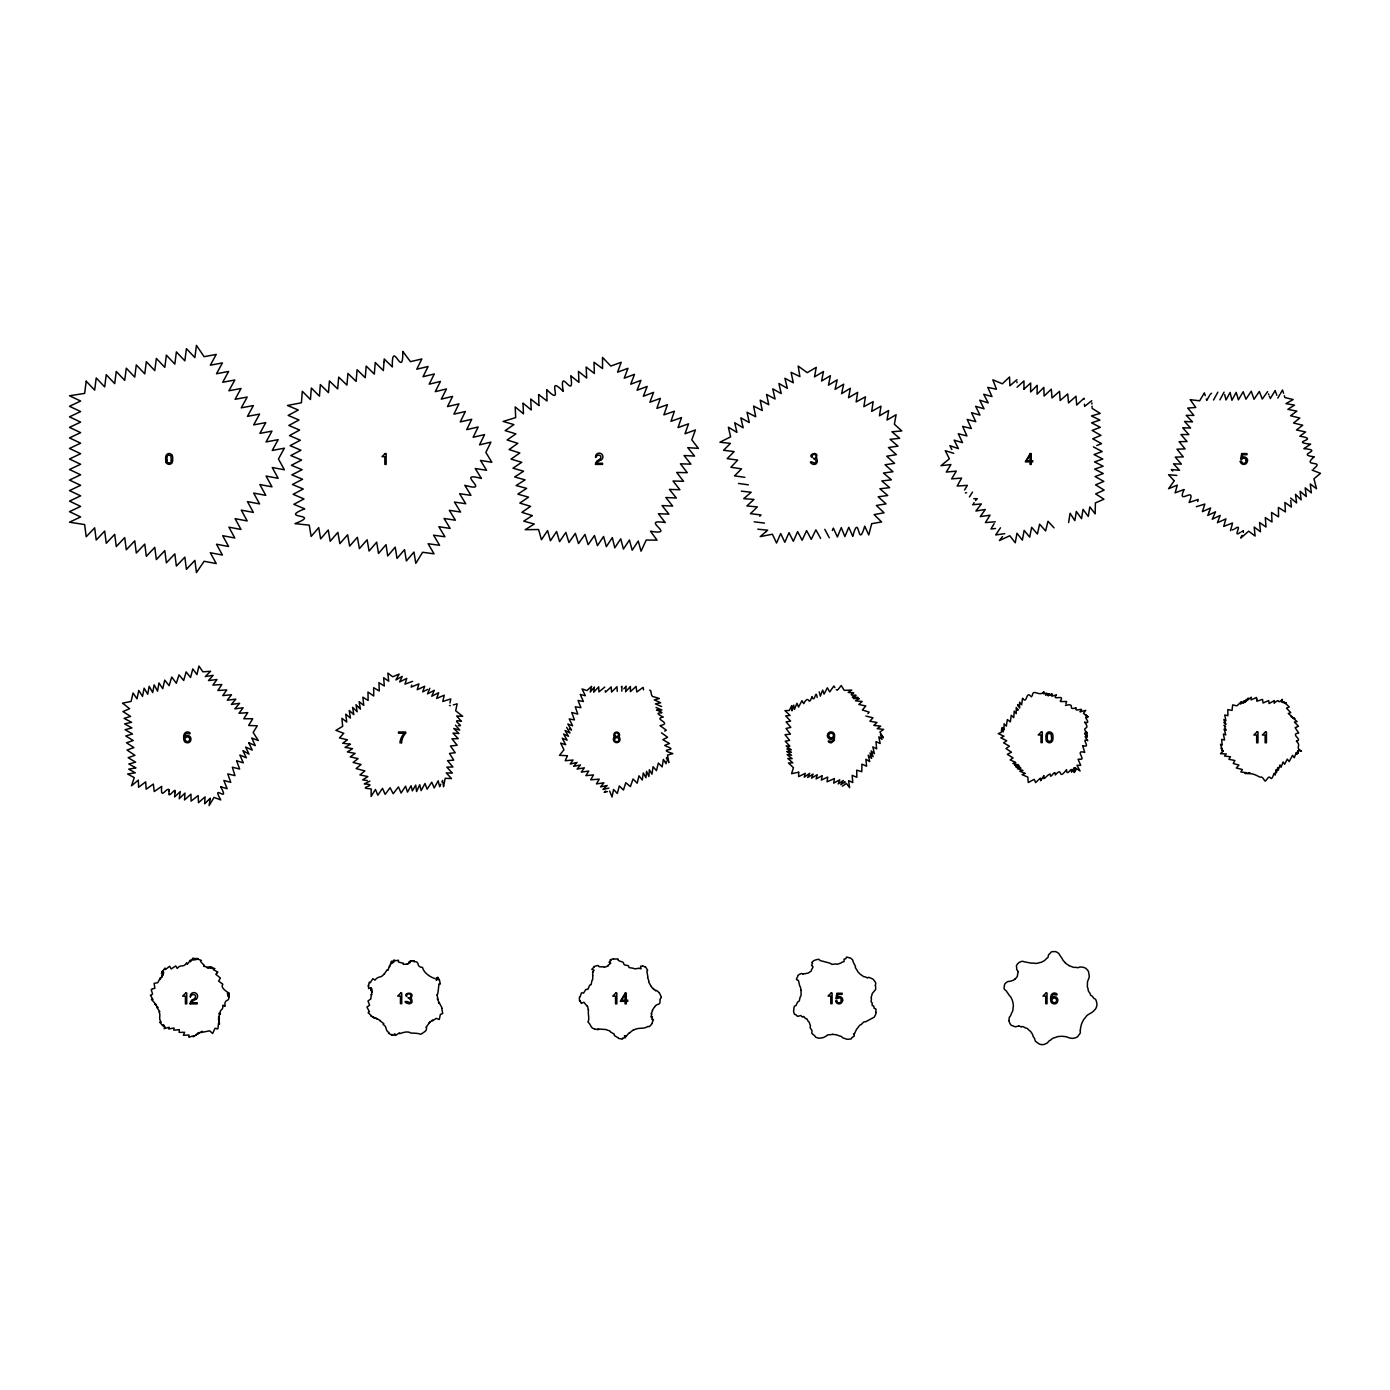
<?xml version="1.0" encoding="UTF-8"?>
<svg xmlns="http://www.w3.org/2000/svg" width="1390" height="1390" viewBox="0 0 1390 1390"><rect width="100%" height="100%" fill="white"/><g stroke="black" fill="none" stroke-linecap="round" stroke-linejoin="round"><path stroke-width="1.5" d="M592.783 975.728L592.626 979.846A3.961 3.961 0 0 1 592.018 980.315L591.097 984.676A10.147 10.147 0 0 1 589.69 985.145L587.97 989.298A16.367 16.367 0 0 1 585.868 989.402L583.591 993.051A9.226 9.226 0 0 0 581.454 992.912L580.116 996.856M169.059 791.223L169.059 790.128M169.041 791.674L169.024 793.899M370.974 987.63L368.593 988.585L368.645 985.18M370.956 988.029L370.921 990.41L371.79 988.777M169.007 794.333C169.441 797.304 176.808 785.593 175.001 792.7M171.317 460.333L170.883 455.729L168.26 454.912M403.291 963.305L403.309 963.183A35.706 35.706 0 0 1 398.374 961.95L398.496 960.977M666.383 758.766L666.609 757.481M371.756 989.315L371.564 992.338L372.086 991.226M666.262 761.077L666.071 763.788L663.36 759.392L662.144 766.915L658.374 762.988L656.462 770.599L653.057 766.707L651.997 774.126L649.339 769.747L648.904 776.541L646.576 771.363L645.95 777.705L643.292 772.944L642.284 780.033L638.966 775.811L637.193 783.213L633.058 778.973L630.4 786.601L625.795 782.709L623.45 790.024L619.315 785.923L617.316 793.464L613.581 789.485L612.034 796.991L609.654 791.032M579.387 997.203L579.491 1001.043M642.614 966.154L640.582 966.276L640.946 968.205A22.952 22.952 0 0 1 641.033 968.847L638.861 968.222M1297.774 753.345C1298.312 746.361 1297.044 757.967 1296.609 753.276A11.103 11.103 0 0 0 1296.331 752.355L1294.298 757.724A18.4 18.4 0 0 0 1294.003 757.255L1292.561 755.343L1289.156 761.598L1287.279 759.114L1284.638 764.309L1283.126 761.946L1281.007 767.315L1279.964 764.934L1278.313 770.199L1277.723 767.628L1276.437 772.614L1276.142 769.712L1275.151 775.099A5.508 5.508 0 0 0 1274.213 773.205C1273.084 775.394 1272.111 780.051 1270.599 778.07C1268.723 775.186 1267.628 778.939 1266.082 780.224C1264.431 783.699 1263.875 775.672 1259.913 777.114C1253.728 773.865 1252.234 773.518 1247.091 773.622M1297.774 753.241C1298.799 745.613 1297.617 758.488 1298.521 750.305A20.833 20.833 0 0 0 1301.474 751.156C1294.229 746.552 1302.152 746.5 1296.331 741.165M188.953 1036.766L189.023 1035.011L183.358 1035.289L184.609 1032.301L179.154 1032.388L179.327 1029.643L173.82 1030.198L174.063 1027.957L168.711 1029.017L168.92 1028.114A15.446 15.446 0 0 1 169.18 1027.227L164.124 1028.669A12.128 12.128 0 0 1 164.976 1027.193C160.059 1020.521 167.46 1029.365 163.047 1025.924A6.255 6.255 0 0 1 162.109 1025.038L159.728 1022.136A4.239 4.239 0 0 0 161.223 1022.154C157.887 1018.053 161.31 1015.881 158.981 1011.764A13.222 13.222 0 0 1 159.85 1011.694L156.705 1007.281A6.672 6.672 0 0 1 158.095 1007.611L154.759 1003.789A9.678 9.678 0 0 1 155.246 1004.101L155.715 1004.449M174.966 793.134L174.827 794.489M642.632 965.911L645.325 967.093M1071.36 771.832C1072.924 764.344 1066.512 778.018 1066.582 770.008M1001.808 727.752L1001.304 732.408L998.228 733.607L1003.962 736.161L1000.852 737.829L1006.76 740.731L1003.597 742.816L1009.383 746.135L1006.013 748.584L1011.52 752.216L1007.316 754.318L1013.067 757.915L1010.13 759.913L1015.447 762.259M174.723 795.601L174.567 796.939L180.283 791.57L179.188 798.798L184.992 793.082L184.488 799.98L190.934 794.159L191.09 801.109L198.145 795.549L198.509 802.69L205.095 796.87L204.608 803.802L205.876 802.569M372.051 991.487L370.73 998.698M371.495 994.337L371.373 995.136A3.301 3.301 0 0 0 371.495 994.337M1068.632 522.536L1070.091 513.257L1074.835 520.642L1076.329 511.433L1081.542 518.696L1083.036 509.331L1088.266 516.437L1089.83 506.916L1095.181 513.883L1095.39 502.937L1103.938 499.201L1095.633 493.884L1104.147 490.097L1095.563 484.867L1103.799 481.392L1095.059 476.561L1103.243 473.521L1094.625 469.125L1103.121 466.241L1094.521 461.897L1102.774 459.048L1094.052 454.565L1102.183 451.541L1093.391 446.868M210.168 799.076L209.091 805.609L214.043 797.391L220.749 799.91C210.55 781.997 230.618 804.827 220.662 786.705M1043.907 775.603C1041.996 783.508 1048.043 773.066 1050.353 774.213C1049.763 781.041 1055.653 767.454 1055.288 774.977C1063.663 765.456 1057.025 781.875 1066.512 769.747M222.904 1005.596C223.182 1011.555 219.273 1008.184 220.298 1014.457A11.433 11.433 0 0 1 219.116 1013.206L219.325 1018.14A13.605 13.605 0 0 1 218.595 1016.663L219.064 1021.077M1022.501 698.284L1021.667 704.765L1019.565 702.141L1019.652 708.031L1017.706 704.643M449.96 703.027L450.742 698.909L442.785 701.464L444.244 695.209L436.668 698.423L438.649 692.707L431.751 696.234L434.288 690.309L427.512 693.871L429.84 688.293M449.491 705.477L450.36 705.651M368.176 986.257L369.358 982.052M370.644 999.08L367.985 1000.991L369.601 1005.161L366.943 1007.072L369.306 1011.555M1054.054 527.87L1047.973 521.25L1045.61 530.963L1039.598 524.186L1037.427 534.021L1031.641 527.314L1029.695 537.148L1024.135 530.389L1022.38 540.137L1016.976 533.239L1015.256 542.778L1009.818 535.741L999.393 540.536L1002.503 536.575M412.604 681.343L404.959 684.123L406.749 678.389L399.66 681.951L402.214 676.391L395.889 679.936L399.139 674.081L392.727 676.791L387.862 673.107L388.714 681.204L383.657 677.729L384.283 686L378.949 682.664L379.296 691.004L373.667 687.685L373.719 695.99L367.968 692.046L368.142 700.473L362.877 697.207L363.763 705.39L359.089 701.637L360.444 709.195L358.238 707.006M411.683 685.166L411.197 687.077L418.911 683.88L417.226 689.718L424.68 686.26L422.716 691.89L424.94 690.778M871.582 524.082L868.767 534.942L864.684 526.184C857.335 551.569 859.871 510.721 852.869 535.914M1183.898 490.01C1176.392 506.759 1197.294 484.276 1189.058 502.502L1198.232 499.444L1197.711 501.477M1232.287 524.134L1230.48 530.702M1196.303 506.724L1204.835 504.049L1202.402 511.642L1210.69 507.958L1209.317 511.52M651.024 1016.941L651.841 1013.849A7.054 7.054 0 0 1 651.111 1013.779L652.64 1010.513M1065.922 703.844L1066.599 701.498L1060.744 701.568M1075.652 767.923L1074.262 772.545L1076.607 768.687L1080.082 771.016L1076.955 765.23L1080.725 765.351L1078.049 759.27L1079.665 759.253M1065.452 705.408C1076.694 702.61 1066.425 710.916 1076.155 707.753C1073.671 713.47 1085.295 705.911 1080.308 711.506M1073.271 771.624L1074.4 767.61L1071.551 771.867M1060.17 701.203C1065.904 693.401 1051.153 701.464 1056.4 695.087M819.197 691.838L820.378 696.147L822.672 690.083L824.079 694.079L827.328 687.789L829.726 691.925L833.861 686L834.921 687.616M1209.178 511.85L1207.754 515.412L1215.538 511.798L1212.254 519.235L1220.194 515.377L1217.431 522.692L1225.928 518.904L1223.687 526.428L1232.582 522.988M1032.214 695.99C1033.065 687.685 1039.025 697.502 1044.064 691.82C1039.564 696.407 1050.788 690.552 1045.471 695.035M832.871 529.329L833.375 528.13L837.371 536.957L841.28 527.609L844.877 536.575L848.786 527.297L852.73 536.245M567.294 756.038L565.191 760.712L573.028 760.035L570.213 764.031L575.738 762.71M832.732 529.625L832.349 530.528M1243.32 532.353L1243.425 530.824M824.791 529.347L829.239 537.704M1241.93 535.411L1240.731 538.052L1248.707 531.171L1255.083 536.036L1254.197 527.036L1260.487 531.779L1259.566 522.536L1266.012 527.036L1265.3 517.601L1271.989 521.98L1271.572 512.476L1278.557 516.854L1278.383 507.437L1285.42 511.885L1284.881 502.468L1291.397 507.037L1290.719 500.47M441.864 781.875L442.767 780.45M652.188 1022.884L653.422 1019.495A4.969 4.969 0 0 0 651.823 1019.495L652.414 1016.733L651.458 1016.889M440.821 784.151L439.813 786.271M588.213 1021.754C589.69 1017.741 587.675 1014.335 588.491 1009.557M820.604 538.382L815.878 529.851L811.239 539.355L806.634 530.632L802.117 540.258L797.651 531.623L793.308 541.283L789.016 532.648L784.829 542.274L780.693 533.552L776.541 543.038L772.406 534.212L760.191 536.627L766.029 531.623M411.006 785.68L412.326 790.458M410.45 786.757L407.513 792.109L405.55 786.184L401.084 793.065L398.443 786.896L393.196 793.725L390.069 787.713L385.169 794.368L382.493 788.321L377.819 795.236L375.439 789.416L371.113 796.487L371.2 788.964L369.948 788.79M1219.864 399.868L1224.086 392.136M1217.866 392.171L1213.505 400.042M1210.186 394.447L1211.559 393.231M1209.63 395.438L1206.763 400.407L1206.329 398.982M1280.451 393.561L1282.518 390.051L1282.97 391.459M592.679 972.514L594.086 970.116A7.298 7.298 0 0 1 591.81 969.351A12.024 12.024 0 0 1 594.208 967.11M1279.86 394.569L1277.775 398.061M995.31 521.789L985.406 522.588L990.08 515.186L980.28 516.593L985.302 509.47L975.919 511.034L981.375 503.927L972.583 504.744M1043.699 775.95L1040.676 780.711A11.467 11.467 0 0 0 1040.485 778.157L1038.434 779.842M964.556 490.01L967.353 485.353L957.171 486.048L961.619 478.091L951.646 478.872L956.285 471.106L946.277 472.079L950.916 464.538L940.978 465.702L949.37 458.822L945.269 450.69L953.731 453.314M994.163 523.7L993.294 525.125M652.292 1010.356L654.395 1007.125M992.808 525.924L991.435 528.148M1073.341 771.502L1075.513 768.114M844.529 782.674L845.085 781.788L840.794 784.742L843.313 780.468L838.222 783.908L839.769 779.79L833.722 783.126L834.434 778.539L827.05 781.823L827.728 777.062L821.351 780.068L822.22 775.637L816.104 778.921L817.285 774.716L811.517 778.157L813.081 774.056L807.712 777.497L809.64 773.327L804.237 777.184L805.262 773.344L798.625 776.61L798.711 772.353M1270.234 398.635L1275.186 390.59L1275.516 391.528M990.931 528.965L995.501 528.513M842.323 786.219L846.406 783.474L849.638 787.678L848.578 780.607L852.765 782.553L852.174 775.342L856.848 777.271L856.709 770.164L861.817 771.693L861.904 764.135L866.613 766.22L865.848 759.235L869.706 761.598L868.229 755.239L871.582 758.401L869.984 752.963L873.129 756.716L871.165 750.878L874.38 753.641L872.833 746.899L876.656 748.88L875.961 741.617L880.165 743.494L878.81 736.804L882.024 739.376L880.826 735.762M972.514 492.095L969.421 496.96M219.099 688.658L221.792 684.54L212.896 685.079L216.979 679.519L208.483 680.561L213.122 675.332L205.286 676.565L210.585 671.283L202.888 671.822L198.909 666.053L196.946 674.567L192.776 668.92L190.569 677.503L186.138 671.909L183.689 680.475L179.015 674.81L176.339 683.272L171.734 677.069L169.111 685.652L164.715 680.127L162.752 688.71L158.964 682.942L157.539 691.143L154.134 684.836L152.709 692.602L149.164 686.278L147.722 694.27L144.108 688.154L142.545 696.373L138.774 690.448L137.019 698.822L133.058 693.019L131.077 701.446L122.528 703.132L129.618 708.709L122.946 711.576L130.573 716.423L124.11 718.369L131.598 722.296L124.631 723.877L131.894 727.943L125.083 729.698L132.484 733.99L125.76 735.988L133.214 740.523L126.49 742.781L133.874 747.577L127.029 750.044L134.934 755.309L128.175 757.706L135.629 762.189L128.818 763.944L133.527 766.55M218.612 689.405L217.865 690.517L226.744 689.927L222.747 695.608L231.505 694.739L227.3 700.195L235.814 699.135L231.365 704.435L239.584 703.305L234.858 708.848L243.163 707.771L238.941 713.279L247.733 712.636L243.789 718.734L252.702 718.734L248.654 725.476L257.289 725.789L253.171 732.461L258.297 740.557L251.746 738.02L255.291 745.579L248.932 742.868M163.412 970.29L161.379 973.834L163.759 972.375L161.64 977.257L163.412 973.573L160.093 979.516A12.475 12.475 0 0 0 160.389 977.761L157.73 982.73L154.082 983.356L154.881 988.342L152.935 988.707M1030.007 455.416L1026.411 460.716L1030.042 460.716L1030.042 455.416M163.534 970.098L165.01 968.065A5.838 5.838 0 0 0 165.236 968.986A7.437 7.437 0 0 0 165.445 969.56L169.615 966.259L171.178 968.952L175.696 965.946L176.93 967.822M190.378 960.16L187.285 964.365A10.859 10.859 0 0 0 186.642 962.731C183.445 968.378 181.03 963.652 177.242 968.291M976.944 498.732L973.765 498.663M976.909 498.784L975.589 500.626M974.112 502.676L973.434 503.597M1174.255 480.801L1168.556 488.724L1177.295 485.145L1175.141 492.859L1184.019 489.506M1004.744 533.691L995.692 534.924L1000.47 527.8M200.56 961.515L204.434 965.546A5.786 5.786 0 0 1 203.652 966.276L211.106 967.909M626.404 1036.002L629.097 1032.857M654.603 1007.125C655.611 1003.563 660.58 1005.335 660.007 1001.651A20.919 20.919 0 0 0 659.972 999.236A6.985 6.985 0 0 0 661.362 997.447M838.048 689.492L841.245 685.513L844.216 690.361L851.775 690.083L848.126 692.498M837.492 690.152L836.276 689.735M867.951 713.609L869.167 712.132L862.373 709.977M222.817 984.259C219.933 987.473 226.448 991.522 229.298 993.329A7.871 7.871 0 0 1 227.335 993.329L228.29 996.352M863.016 709.23L865.779 706.016L858.812 704.469L862.13 701.464L855.476 700.838L859.35 698.631L853.477 698.51L858.012 697.467L852.313 697.293M623.849 688.797L626.16 686.156L625.656 691.751L630.417 686.486L630.417 691.629L636.047 686.434L636.828 691.977L643.101 687.355L643.57 689.892M621.817 691.108L621.938 686.312L621.33 686.99M617.264 691.403L616.969 686.677L611.565 692.081L611.183 686.921L605.414 692.151L605.258 690.813M216.962 973.035L217.865 972.079L213.209 969.594A7.141 7.141 0 0 1 214.025 969.021M216.753 973.243L215.798 974.234L220.402 978.073L218.612 981.062L222.365 983.929M759.757 516.263L761.042 514.96L750.461 513.674L757.324 506.916L746.882 505.943L753.953 499.444L743.772 498.663L751.173 492.251L741.374 491.157M1037.635 780.676L1035.637 782.622L1034.49 779.929M369.028 1011.833L368.142 1012.685L371.651 1016.003M734.563 475.884L744.849 477.309M734.962 475.467L741.513 468.847L730.897 467.283L737.69 460.09L727.213 458.63L734.111 451.594L723.582 450.273L730.445 443.393L719.916 442.229L730.619 436.842L728.36 427.199L736.926 432.394L734.719 422.751L743.164 427.772L740.835 417.834L749.279 422.543L747.055 412.274L755.708 416.757L753.571 406.054L762.276 410.519L760.191 400.181L768.774 404.681L766.568 394.413L775.064 399L772.77 388.835L781.215 393.544L778.904 383.501L787.348 388.331L784.898 378.254L793.29 382.771L791.101 372.329L799.893 376.586L798.173 366.074L807.208 372.642L816.26 367.36L814.505 376.864L823.453 371.547L821.612 381.016L830.421 375.682L828.457 385.169L837.162 379.87L835.077 389.409L843.695 384.179L841.576 393.665L850.35 388.279L848.543 397.714L857.647 392.362L856.153 401.936L865.484 396.81L863.833 406.697L873.146 401.641L871.704 411.353L880.965 406.175L879.47 415.784L888.644 410.519L887.046 420.058L896.098 414.724L894.378 424.228L901.797 430.952L891.963 431.786L899.677 438.302L890.087 439.344L897.975 446.155L888.471 447.528L896.324 454.652L886.733 456.215L894.587 463.339L885.065 464.764L892.988 471.731L883.467 473.017L891.372 479.828L881.816 480.957L889.635 487.647L879.905 488.776L887.724 495.518L878.185 496.803L886.038 503.875L876.378 505.474L884.057 512.806L874.136 514.595L881.59 521.945L871.669 523.683M208.031 800.432L210.307 798.173M207.683 800.779L206.241 802.204M607.204 785.454L603.434 789.016M342.965 734.233L339.438 737.899L347.43 739.827L342.67 743.198L349.012 744.05M1223.791 722.348L1225.928 724.381L1223.93 719.499A9.834 9.834 0 0 0 1225.876 720.732L1224.764 714.981L1227.909 715.711L1227.822 709.595L1232.044 710.446L1232.669 704.869L1236.874 705.859L1241.478 701.603L1240.471 704.035L1244.467 700.716L1242.99 703.149L1248.237 698.11L1247.16 699.9A11.745 11.745 0 0 0 1246.882 700.491L1251.33 697.259L1251.07 699.952L1256.49 697.467L1256.855 701.22L1262.554 699.396L1263.058 702.993L1268.705 700.56L1269.018 703.583L1274.317 700.612L1274.265 701.915A22.118 22.118 0 0 1 1274.161 703.201C1281.18 696.859 1275.742 705.46 1282.431 699.344L1281.493 702.072L1286.376 703.496M1245.006 701.22L1247.82 699.535L1244.641 702.523L1246.535 699.9L1245.214 701.133M738.49 483.442L748.376 484.849M764.465 523.074L754.179 521.841M1220.768 753.363L1222.383 751.99L1221.393 748.168L1223.183 751.451L1222.609 750.374M757.811 529.19L767.714 530.181M605.64 791.014L604.164 792.317L607.465 791.553M647.914 977.101L646.837 971.089A3.961 3.961 0 0 0 647.636 970.237L645.464 966.797M767.193 530.632L766.133 531.536M1313.376 469.038C1326.147 459.308 1300.71 467.909 1314.315 456.789C1294.559 454.426 1325.122 450.447 1303.837 448.657L1310.631 444.192C1288.252 441.673 1321.473 439.709 1299.719 436.182M1312.125 470.098L1320.5 473.33L1313.932 478.838L1316.521 488.776L1310.266 483.946L1311.343 492.859L1305.175 487.838L1306.287 496.543L1300.102 491.313L1301.162 499.827L1295.497 494.301L1296.609 502.902L1290.632 498.072M633.11 1030.025L629.583 1032.892M587.258 1006.395L583.887 1002.26L581.263 1003.372A20.364 20.364 0 0 1 580.151 1000.644M600.862 459.812L599.003 460.993A4.726 4.726 0 0 0 596.762 463.131M195.608 999.254L193.697 1000.487A4.726 4.726 0 0 0 191.455 1002.624M192.167 1000.122C200.056 996.091 192.22 991.661 190.465 996.891M1300.727 435.487L1305.644 431.96L1296.488 429.979L1302.725 425.236L1293.534 423.012L1299.789 418.025L1290.58 415.749L1296.853 411.11L1287.852 409.355L1294.49 405.115L1285.958 403.656L1293.134 399.538L1284.899 397.557M608.09 965.355L610.766 963.131A7.193 7.193 0 0 0 609.046 962.193L609.168 962.071A20.207 20.207 0 0 1 611.009 960.421L610.558 960.177M532.301 515.586L521.875 512.354L530.563 506.325L519.843 503.093L528.513 497.151L517.827 494.145L526.636 488.376L516.107 485.527L525.09 479.863L514.682 476.961L523.578 471.21L512.98 468.204L521.736 462.297L511.068 459.1L519.825 452.984L509.105 449.561L517.792 443.323L507.142 439.987L515.881 433.871L505.178 430.622L513.883 424.593L503.163 421.448L515.673 417.608L515.203 406.905L523.474 413.82L523.04 403.534M532.04 515.76L523.769 521.163L534.264 524.013L525.194 529.694L538.59 529.52L541.44 539.72L547.573 530.598L550.423 540.745L556.608 531.519L559.562 541.631L565.869 532.405L568.944 542.534L575.338 533.36L578.501 543.559L584.964 534.455L588.126 544.689L594.486 535.515L597.439 545.662L603.59 536.471L606.335 546.67L612.312 537.6L614.78 547.851L620.739 538.816L623.432 549.102L629.427 539.998L632.189 550.214L638.236 541.04L641.051 551.205L646.211 540.032L657.018 540.154L650.485 531.223C678.337 535.984 638.236 518.383 665.219 522.553L658.391 513.744L668.903 514.126L662.04 505.56L672.673 506.064L665.81 497.516L676.322 498.002L669.407 489.367L679.901 489.749L673.021 481.009L683.533 481.288L676.687 472.461L687.268 472.67L680.44 463.826L690.934 464.156L684.036 455.52L694.566 456.076L687.737 447.649L698.405 448.362L691.803 439.848L695.417 429.944L684.992 433.767L688.536 423.828L678.025 427.599L681.517 417.608L670.97 421.309L674.411 411.232L663.864 414.863L667.461 404.698L656.879 408.365L660.354 398.391L649.895 402.231L653.561 392.38L643.309 396.289L647.184 386.437L637.072 390.243L640.912 380.356L630.73 384.213L634.5 374.344L624.232 378.202L627.933 368.333L617.577 372.173L621.208 362.269L610.801 366.074L602.513 357.386L602.548 368.593L594.016 362.269L594.364 373.476L586.146 367.03L586.702 378.028L578.466 371.373L578.935 382.337L570.699 375.752C575.165 403.152 558.658 363.885 563.228 391.389C544.168 372.242 565.921 408.868 546.722 389.6L547 400.963L538.886 394.76M649.721 690.152C652.136 689.701 649.79 697.519 654.464 696.929M595.771 457.397C597.735 452.167 605.171 456.945 597.544 460.594A5.16 5.16 0 0 0 595.424 464.399L602.53 464.399L602.53 463.252L596.97 463.252M196.233 1034.525L195.747 1035.011M1028.669 782.327L1034.212 779.321M664.715 731.088L666.331 730.219L660.128 725.684M661.484 732.808L667.617 737.308M369.862 781.111L365.118 783.491M660.459 725.51C672.83 723.061 652.327 718.856 663.256 717.118C648.748 709.647 670.953 715.815 657.261 710.307M610.141 959.934L613.494 958.596M427.616 689.423L425.844 690.326M667.026 737.603L662.804 739.654L666.053 741.548M1241.496 531.779L1242.973 531.049M1240.297 532.37C1231.505 538.903 1244.189 521.98 1234.65 528.93M193.141 1036.749L202.315 1031.293A12.493 12.493 0 0 0 201.064 1032.475L209.716 1030.841L212.618 1033.482L215.068 1028.253L216.579 1028.583M852.852 697.05C862.929 692.932 844.964 697.502 853.738 692.793M391.146 961.446L398.548 960.229M1296.922 740.887C1302.83 739.689 1289.59 734.024 1298.746 733.017L1295.063 727.665L1296.001 727.283M1048.321 695.747C1058.329 690.691 1042.674 699.048 1049.294 693.627M426.435 1027.088C426.539 1027.297 426.869 1030.581 424.836 1031.554A37.078 37.078 0 0 1 420.788 1034.247C417.313 1033.152 414.846 1033.152 411.023 1033.083C407.93 1030.894 403.517 1032.284 399.695 1033.691A7.61 7.61 0 0 1 399.399 1032.84L395.49 1035.428A2.711 2.711 0 0 1 395.594 1034.612C392.675 1031.953 396.602 1036.94 391.772 1034.577M426.122 1027.227L429.823 1022.171A3.284 3.284 0 0 0 429.215 1022.797L432.603 1019.999A3.44 3.44 0 0 0 432.464 1020.868L436.252 1018.366L439.275 1019.495L440.387 1014.352L442.68 1013.571L441.794 1008.393M608.316 965.946L604.476 967.266M1233.538 529.399L1232.27 529.955M669.494 743.476L664.715 745.44L665.949 746.082M1296.835 726.935L1298.469 726.275L1294.438 722.07L1297.113 721.636L1292.439 717.518L1294.959 718.63L1291.067 716.58A10.633 10.633 0 0 0 1291.762 716.719M1096.745 445.547L1101.505 443.653L1092.748 438.771L1100.915 435.365L1092.158 430.448L1100.272 427.321L1091.567 422.838L1099.89 420.093L1091.48 415.94L1100.185 413.403L1092.088 408.365M1049.554 695.261C1057.512 691.734 1045.575 698.683 1056.053 694.948M1048.651 693.871L1046.114 694.809M411.457 961.202L408.834 962.036A18.279 18.279 0 0 1 410.102 962.575L407.062 964.035M455.694 704.226L457.154 703.827L455.694 710.776L462.679 716.319L457.744 716.041M454.721 704.487L453.279 704.869M1080.047 711.854L1085.694 710.36L1083.47 713.365L1088.179 716.858M151.91 994.684C154.342 994.528 149.06 988.881 152.466 988.811M577.024 762.38L573.566 766.359L580.464 764.986L577.111 769.07L584.339 767.819L581.281 772.093L588.752 771.068L585.902 775.62L593.495 774.925L590.698 779.79L599.229 779.164L596.466 783.891L603.885 782.813L600.549 786.914L605.779 785.784M151.388 994.806L150.381 995.188L153.039 999.671A3.823 3.823 0 0 1 151.493 999.341L156.08 1004.727M1248.707 773.257L1250.027 772.927L1245.006 773.57A9.191 9.191 0 0 0 1246.222 772.718L1240.853 771.954L1242.312 769.504L1236.283 767.992L1238.977 765.091L1233.243 763.492L1234.876 760.504L1228.899 759.305L1230.515 756.786L1224.538 756.056L1226.241 753.988L1220.437 753.675M603.017 789.398L608.855 788.113M189.023 1037.114L194.114 1035.637A3.44 3.44 0 0 1 193.488 1036.454M1018.783 1026.115L1015.291 1026.776A7.958 7.958 0 0 1 1012.98 1025.82A3.979 3.979 0 0 1 1011.103 1025.108A9.4 9.4 0 0 1 1009.574 1022.675A3.979 3.979 0 0 1 1009.123 1020.833M638.653 968.378L634.518 968.899M410.397 960.994L414.324 960.733M613.72 959.083L617.838 958.978M450.273 753.311L455.242 752.737L450.447 745.996L457.171 745.283L451.976 738.82L458.196 738.663L452.949 733.103L458.926 733.503L453.731 728.464L459.743 730.08L455.468 725.18M449.457 753.397L453.766 760.122L447.493 760.66L452.914 766.985L446.833 767.158L452.341 773.101L446.242 772.892L451.507 778.574L445.2 778.296L443.532 786.757L442.976 782.101M966.606 492.755L965.338 492.877M407.895 964.139L403.204 964.312M393.717 960.143L394.708 960.073M439.344 983.946L440.23 983.911M439.101 983.964C438.441 986.431 438.354 992.755 437.294 994.858M1015.134 765.073L1018.557 764.952L1012.91 763.457A19.477 19.477 0 0 0 1015.725 762.624M1084.843 722.209C1092.123 724.433 1083.123 716.267 1086.372 717.292M1080.186 759.235C1086.337 760.156 1074.105 749.262 1084.756 752.442L1082.654 745.735M811.916 457.015C808.024 455.781 815.305 451.159 816.868 455.017C815.322 458.214 819.231 461.098 816 463.93C811.951 466.415 806.495 458.804 814.627 463.2C818.814 460.802 813.741 459.1 813.237 458.144M1240.367 461.306L1241.67 461.306M404.281 733.208L398.513 733.208L398.513 731.974L405.637 731.974L405.637 733.103M401.415 742.781L399.938 742.781A15.603 15.603 0 0 1 404.334 733.26M836.884 1000.835L835.616 1000.835A3.527 3.527 0 0 0 839.23 1003.875A3.527 3.527 0 0 0 842.496 1000.348M191.664 1002.729L197.224 1002.729L197.224 1003.875L190.152 1003.875M434.896 978.508C431.404 977.639 423.742 973.278 422.49 967.405C415.645 967.162 420.458 960.942 413.838 961.706M656.514 709.977L661.918 710.029L656.045 707.458M567.433 755.708L559.51 755.326L563.94 749.801L560.674 743.094L565.678 744.727L562.255 738.264L567.12 740.175L563.61 734.024L568.475 736.266L565.018 730.445L569.987 732.982L566.668 727.422M1083.314 745.752C1091.515 748.359 1080.117 737.447 1087.623 740.661M852.939 692.759L848.925 692.55M832.541 1034.351L836.38 1034.803A5.577 5.577 0 0 1 837.718 1035.324L841.454 1036.506A7.767 7.767 0 0 1 842.549 1037.722L846.267 1039.042A2.276 2.276 0 0 0 847.622 1039.216A17.167 17.167 0 0 0 851.184 1038.886A3.075 3.075 0 0 0 851.809 1037.565A11.363 11.363 0 0 0 854.311 1035.984A6.759 6.759 0 0 0 853.512 1033.865L854.728 1033.5A3.631 3.631 0 0 1 854.972 1032.527L856.57 1029.295A5.734 5.734 0 0 1 857.439 1028.357L859.645 1025.281A8.792 8.792 0 0 1 861.088 1024.621L863.816 1021.928A12.423 12.423 0 0 1 865.657 1021.754L872.677 1017.984A3.666 3.666 0 0 0 874.241 1017.028A18.643 18.643 0 0 0 875.961 1013.623A1.963 1.963 0 0 0 875.804 1012.389M456.632 715.954L461.445 721.358M1285.333 703.34L1289.277 706.954L1286.497 708.153L1290.737 712.653L1288.895 713.313A10.338 10.338 0 0 1 1288.287 713.47L1292.248 716.788M209.438 967.231L212.496 967.544L211.158 967.37A7.628 7.628 0 0 0 210.342 967.37L214.894 968.604A5.96 5.96 0 0 0 214.077 968.986M208.952 967.214L210.863 967.84M207.909 967.805L208.743 967.892A3.736 3.736 0 0 1 207.892 967.805L207.058 967.718M460.976 721.306C449.057 718.508 465.858 727.318 458.248 725.58M198.04 958.666L193.975 958.492L195.33 958.944M380.391 1020.607L376.464 1018.366A4.483 4.483 0 0 1 377.003 1018.835L373.319 1017.254A34.663 34.663 0 0 1 370.956 1016.125M1190.205 399.677L1199.657 400.807L1204.4 392.849L1204.696 393.787M349.498 744.119L350.454 744.241L344.998 747.386L352.556 748.654L347.361 751.938L355.162 753.397L350.211 756.872L358.081 758.645L353.147 762.467L361.105 764.483L356.135 768.583L364.858 770.929L359.923 774.908L367.863 776.576L362.651 779.877L365.692 780.363M364.197 783.943C380.061 784.794 356.691 787.904 369.115 788.669M367.308 780.607L366.161 780.433M411.631 961.15L410.797 961.029A3.823 3.823 0 0 0 410.189 961.011M216.666 1028.6L217.865 1028.861L218.525 1023.231A1.929 1.929 0 0 1 219.498 1023.874M626.16 1036.054L624.388 1035.637A9.4 9.4 0 0 1 625.622 1037.6L622.564 1038.139A3.527 3.527 0 0 1 622.494 1039.129A25.09 25.09 0 0 1 618.55 1038.347M787.817 749.106L791.344 749.87L786.201 746.013A35.063 35.063 0 0 0 789.868 746.117L785.228 741.252L789.624 740.384L785.003 734.702L790.441 734.129L786.01 728.482L790.823 727.37L786.08 721.914L790.632 721.062L785.663 715.92L790.024 715.416L784.968 710.62L789.312 710.481L791.761 705.616L791.796 706.606M786.931 748.897L791.379 752.355L786.705 751.486L791.57 755.222L787.105 754.631L792.144 758.679L787.783 758.436L792.856 762.849L788.478 762.971L793.447 767.714L791.57 773.691L798.694 772.18M605.588 1029.486L597.822 1028.982L598.499 1029.59A23.213 23.213 0 0 1 594.851 1029.104M196.39 958.7L201.463 960.438M865.918 716.058L872.972 717.796L869.879 721.236L876.986 722.47L873.806 725.389L880.687 726.153L877.194 728.69L883.64 729.385L879.87 732.026L883.397 737.795L880.704 734.441M1014.7 765.091L1019.617 766.376L1015.69 766.724L1020.972 768.166L1017.376 768.705L1022.953 770.425L1019.791 771.241L1025.333 773.379L1022.067 774.647L1027.835 777.114L1028.253 782.57M195.729 959.065L196.98 959.413L192.88 960.073L193.019 958.04L190.361 961.81A9.556 9.556 0 0 0 190.395 960.368M633.44 1030.112C639.018 1026.897 643.188 1029.625 648.053 1026.411A4.239 4.239 0 0 0 649.391 1026.637A26.497 26.497 0 0 0 652.223 1023.353M391.772 1034.438L391.893 1034.473A4.934 4.934 0 0 0 392.362 1035.376A36.835 36.835 0 0 1 388.453 1033.152M658.374 698.214L659.364 698.527L654.273 699.9L660.684 702.801L655.42 703.896L661.588 706.554M221.027 786.827L227.143 788.738L223.842 780.468L230.757 782.327L227.752 773.882L234.997 775.637L232.321 767.211L239.636 769.018L236.561 760.712L243.32 762.849L239.844 755.048L246.36 757.793L242.903 750.617L249.001 754.145L245.63 747.055L252.25 750.079L248.758 742.781M657.401 697.902L655.437 697.259M391.58 961.602L393.787 962.141L390.938 963.982L390.781 962.818L389.652 966.676A1.929 1.929 0 0 0 389.461 965.928L387.984 970.359A5.352 5.352 0 0 0 387.115 969.82L384.3 974.025M606.005 1029.573L610.088 1031.102A3.353 3.353 0 0 1 610.418 1031.919L614.293 1034.125A8.879 8.879 0 0 1 614.311 1035.533L618.15 1037.861M343.834 733.364L335.911 730.341L342.687 726.327L341.87 718.3L346.77 722.036L345.728 714.165L350.419 718.091L349.238 710.464L353.825 714.651L352.591 707.319L357.178 711.784L355.996 704.695L357.803 706.572M1087.188 733.155C1080.76 729.003 1092.001 739.48 1085.069 733.903M594.607 1028.965C590.264 1028.2 591.184 1024.517 588.144 1022.189M384.109 973.938C380.843 978.699 378.48 975.38 374.953 980.106A21.458 21.458 0 0 0 373.771 979.307L372.815 978.716L370.192 982.799M1283.37 701.88L1286.323 703.288L1283.63 702.002M1086.702 717.431C1089.569 718.63 1081.177 711.211 1087.97 716.701M666.783 746.5C680.058 751.382 655.368 748.063 672.777 753.571L667.53 755.083L668.833 762.676L667.409 759.34M225.006 1006.204C223.981 997.464 230.149 1003.232 228.499 995.64A4.587 4.587 0 0 1 228.95 996.352A6.707 6.707 0 0 1 229.228 997.012L229.003 995.188M224.728 1006.065L223.112 1005.196M133.961 766.793L135.977 767.871L128.714 769.157L135.299 772.805L127.637 774.022L134.274 777.618L131.494 785.802L138.305 780.138L138.618 787.279L145.672 781.823L146.176 789.225L153.352 784.047L154.221 791.553L161.726 786.34C160.198 801.179 166.314 787.122 169.041 789.676M569.414 728.951L571.499 730.063L567.832 724.034L572.611 725.789L569.222 718.908L574.47 719.916L571.776 712.514L577.788 714.078L575.251 706.763L580.916 707.684L578.049 700.438L583.4 701.498L580.255 694.444L585.364 695.73L582.045 688.953L587.014 690.552L591.567 686.33L590.246 692.116L594.399 687.025L593.721 692.22L598.708 686.834L598.916 691.925L604.789 687.077M668.607 742.972L666.783 741.947M379.904 1020.729L383.814 1023.648M1031.31 696.859C1025.733 689.527 1027.488 704.713 1022.797 698.545M538.677 405.359L530.737 399.034L531.206 409.511M531.223 409.928L523.022 403.135M389.044 1032.683C384.561 1030.077 387.654 1026.932 383.084 1024.378M1065.053 962.506L1063.141 960.438A10.946 10.946 0 0 1 1062.29 958.787L1059.562 954.826A4.257 4.257 0 0 0 1058.537 953.349A10.025 10.025 0 0 0 1055.931 951.733A3.684 3.684 0 0 0 1054.106 951.681A7.767 7.767 0 0 0 1051.518 951.802A5.091 5.091 0 0 0 1050.11 953.418A5.873 5.873 0 0 0 1048.477 954.947A14.63 14.63 0 0 1 1048.008 957.293A14.717 14.717 0 0 1 1046.218 958.805A9.244 9.244 0 0 1 1044.463 960.542A24.429 24.429 0 0 1 1041.579 962.141A10.842 10.842 0 0 1 1039.477 962.662A25.055 25.055 0 0 1 1036.28 963.444A12.162 12.162 0 0 1 1034.056 963.131A26.062 26.062 0 0 1 1030.963 963.096L1024.048 961.758A4.795 4.795 0 0 0 1022.171 961.307A9.782 9.782 0 0 0 1019.322 962.384A3.423 3.423 0 0 0 1018.071 963.392A8.34 8.34 0 0 0 1016.49 965.529A3.649 3.649 0 0 0 1016.716 967.405A6.811 6.811 0 0 0 1016.785 969.681A6.62 6.62 0 0 1 1018.019 971.593M436.026 979.707L436.686 980.384L436.425 977.726M653.196 988.446L655.698 990.879A6.846 6.846 0 0 0 655.819 990.219L657.418 991.14A18.174 18.174 0 0 1 658.982 992.547M1225.65 726.466L1224.086 725.128L1226.084 730.41A19.252 19.252 0 0 0 1224.103 729.159L1225.789 734.876L1223.374 734.007L1224.573 740.001L1221.671 739.411L1222.175 745.092A9.435 9.435 0 0 1 1220.559 744.293L1221.984 748.88A13.935 13.935 0 0 1 1221.289 747.959L1222.227 749.662M1173.925 480.471L1168.556 474.72L1176.844 475.45M436.721 978.056L437.815 979.238M1172.812 471.054L1171.388 469.525L1179.519 470.289L1173.49 463.826L1181.413 464.121L1175.28 457.119L1183.307 456.893L1176.983 449.178L1185.097 448.901L1179.102 441.69L1187.06 441.551L1180.944 434.514L1188.832 434.584L1182.699 427.772L1190.605 428.051L1184.523 421.448L1192.516 421.9L1186.226 415.349L1193.888 415.402L1187.703 408.087L1195.782 407.461L1190.483 400.094M653.022 988.759L650.624 985.736M880.6 734.32L880.461 734.737M1084.965 733.92C1091.88 741.93 1080.551 731.209 1087.64 740.418M633.927 968.396L629.114 967.579A16.002 16.002 0 0 1 628.402 965.72L624.266 964.834L623.068 962.227L618.237 960.49A9.052 9.052 0 0 0 618.098 959.778L617.994 959.395M1087.136 732.721C1080.065 725.736 1091.463 730.845 1084.617 722.244M650.676 985.475L648.609 981.966A6.186 6.186 0 0 1 649.078 981.323L647.549 977.448M802.551 701.655L801.978 700.664L798.538 707.041L796.957 703.288L794.437 709.439L793.707 705.13L792.005 710.776L791.814 706.763M802.829 702.176L803.403 703.184M803.681 703.688C809.71 692.689 807.851 708.118 812.003 696.564C814.749 704.678 815.635 687.511 817.181 697.485M439.588 980.28L437.711 977.187L437.798 979.064M442.176 1008.323L437.294 998.976A2.797 2.797 0 0 0 438.076 999.306L436.912 994.84M951.837 449.509L949.909 445.686L958.422 448.64L954.113 440.144L962.54 442.68L958.283 433.75L966.901 435.904L962.644 426.382L971.332 428.52L967.214 419.45L975.763 421.674L971.523 412.708L979.967 415.071L975.658 406.28L984.068 408.816L979.759 400.181L988.203 402.892L983.72 394.256L992.008 396.567L987.769 387.376L996.491 389.235L992.825 379.817L1002.364 383.796L1009.522 377.003L1009.887 385.794L1016.907 379.679M1267.628 391.598L1262.294 399.069L1259.34 391.459L1254.023 399.278L1251.243 391.25L1245.944 399.191L1243.181 391.754L1238.403 399.834L1236.179 392.345L1231.922 400.268L1230.133 392.449L1225.98 399.99L1224.694 394.586M1268.514 393.926L1268.861 394.864M1269.383 396.272L1269.713 397.21M439.205 979.759L440.3 983.599M1275.846 392.466L1276.176 393.387M1276.489 394.326L1276.819 395.264M661.223 997.03L660.511 995.223A19.981 19.981 0 0 0 659.451 993.138M1283.265 392.397L1283.578 393.335M1205.008 394.743L1205.304 395.681M1284.308 395.681L1284.603 396.619M1002.346 729.507L1003.094 731.974L1002.833 727.474A24.134 24.134 0 0 0 1003.841 729.576M218.925 1020.868L218.491 1019.044L219.012 1021.285M228.568 995.084L228.099 993.416L228.255 995.848M587.588 1006.169L588.213 1009.679M439.622 786.688L438.197 780.798L434.184 787.956L431.751 782.153L427.13 789.173L424.993 783.491L421.135 790.615L419.745 784.759L416.583 791.518L415.714 785.089L412.396 790.841M219.029 1021.372L219.446 1023.909M228.985 995.031L228.568 993.016L228.759 995.466M801.092 990.375L800.31 986.831A2.711 2.711 0 0 0 799.719 986.014L798.451 980.489A5.16 5.16 0 0 1 796.418 979.342A8.271 8.271 0 0 1 797.704 976.631L797.86 975.415A12.719 12.719 0 0 1 801.196 973.573A2.763 2.763 0 0 1 802.829 973.973M1256.595 698.492L1256.699 699.5M1084.096 399.33L1084.026 398.235L1076.694 405.046L1075.999 396.219L1068.528 402.926L1067.728 393.961L1060.153 400.529L1059.58 391.302L1052.004 397.957L1051.309 389.183L1044.099 396.063L1043.855 387.358L1037.079 394.221L1037.218 385.343L1030.615 391.963L1030.685 383.032L1023.978 389.131M1084.409 404.264L1084.478 405.359M1084.53 406.453L1091.758 400.702M168.242 454.895A2.189 2.189 0 0 0 167.269 456.25A7.298 7.298 0 0 0 166.991 458.127L167.009 460.333M1017.706 704.799L1017.741 705.755M1091.862 402.892L1091.915 403.986M1092.001 406.175L1092.053 407.27M538.972 405.619L538.59 394.517M1017.88 709.213L1017.932 710.342L1016.229 707.441L1016.229 713.643L1014.196 711.124L1013.762 717.622L1011.26 715.294L1010.339 721.897L1007.35 719.551L1006.325 726.153L1004.049 723.773L1004.032 729.924M1016.959 381.729L1016.976 382.719M592.661 972.166L592.731 975.624M1017.08 387.237L1023.944 380.93L1023.978 389.096M408.017 997.62C409.251 998.472 413.23 1001.373 409.72 1002.59C404.281 999.879 402.961 1002.538 409.199 1003.858C415.176 1002.92 409.529 998.194 411.927 996.178C413.264 991.261 402.631 993.207 406.679 996.491A2.102 2.102 0 0 1 408.695 993.867A2.102 2.102 0 0 1 410.988 996.057A2.102 2.102 0 0 1 408.486 998.02M1052.873 996.839A3.614 3.614 0 0 1 1057.616 1001.53A3.232 3.232 0 0 1 1055.948 1003.545A2.936 2.936 0 0 1 1055.392 1003.736L1054.732 1003.858A5.491 5.491 0 0 1 1053.967 1003.875L1052.352 1003.389A3.319 3.319 0 0 1 1051.24 1002.173A5.126 5.126 0 0 1 1050.718 1000.505A12.145 12.145 0 0 1 1050.771 996.647A5.838 5.838 0 0 1 1051.413 994.806A3.614 3.614 0 0 1 1052.612 993.537A2.78 2.78 0 0 1 1053.238 993.242L1053.967 993.085A4.865 4.865 0 0 1 1054.836 993.068L1055.948 993.329A2.467 2.467 0 0 1 1057.112 994.371C1057.425 996.491 1051.83 992.026 1051.969 997.082A10.547 10.547 0 0 0 1051.865 998.228L1052.022 998.072A2.676 2.676 0 0 1 1053.012 997.186M837.996 996.734A3.579 3.579 0 0 1 842.774 1000.348M838.066 996.943A2.085 2.085 0 0 0 837.301 997.464L837.857 994.371L842.149 994.371L842.149 993.242L836.884 993.242L835.894 998.767L836.989 998.819A3.162 3.162 0 0 1 837.857 998.09M841.263 1000.261A2.346 2.346 0 0 1 839.247 1002.85A2.346 2.346 0 0 1 836.624 1000.887M837.84 998.055A2.415 2.415 0 0 1 841.402 1000.244M190.291 996.908A3.666 3.666 0 0 1 192.863 992.755A3.666 3.666 0 0 1 197.293 994.84A3.666 3.666 0 0 1 195.747 999.462M190.117 1003.875A5.16 5.16 0 0 1 192.098 1000.035M1021.198 1026.741A11.346 11.346 0 0 1 1023.11 1026.602A21.753 21.753 0 0 1 1025.333 1027.922A10.442 10.442 0 0 1 1027.158 1028.426A23.248 23.248 0 0 1 1029.156 1030.372A9.765 9.765 0 0 1 1030.615 1031.467A25.941 25.941 0 0 1 1032.405 1034.195A17.08 17.08 0 0 1 1033.135 1036.436L1034.629 1038.625A7.419 7.419 0 0 0 1035.463 1041.179A11.624 11.624 0 0 0 1038.104 1043.143A5.595 5.595 0 0 0 1039.998 1044.307A11.294 11.294 0 0 0 1043.143 1044.602A4.413 4.413 0 0 0 1045.176 1043.96A10.408 10.408 0 0 0 1047.782 1042.622L1048.46 1041.44A25.924 25.924 0 0 1 1050.944 1039.842A11.728 11.728 0 0 1 1052.577 1038.434A26.862 26.862 0 0 1 1055.653 1037.374A11.867 11.867 0 0 1 1057.738 1036.627A27.922 27.922 0 0 1 1061.126 1036.332A12.267 12.267 0 0 1 1063.35 1036.401A29.173 29.173 0 0 1 1066.703 1036.888A12.892 12.892 0 0 1 1068.632 1037.652A12.736 12.736 0 0 0 1072.107 1038.347A5.438 5.438 0 0 0 1074.314 1038.052A12.076 12.076 0 0 0 1077.32 1036.975A5.734 5.734 0 0 0 1078.536 1035.289A9.07 9.07 0 0 0 1080.308 1032.926A7.019 7.019 0 0 0 1080.013 1030.338L1080.534 1029.451A11.467 11.467 0 0 1 1080.603 1027.575L1081.385 1024.552A12.475 12.475 0 0 1 1082.115 1022.658L1083.557 1019.739A13.674 13.674 0 0 1 1084.93 1018.071L1086.945 1015.499A15.047 15.047 0 0 1 1088.804 1014.283L1092.245 1012.198A13.448 13.448 0 0 0 1094.642 1009.87A5.89 5.89 0 0 0 1096.102 1007.906A12.927 12.927 0 0 0 1096.971 1004.675A5.265 5.265 0 0 0 1096.64 1002.694A10.408 10.408 0 0 0 1095.772 999.653A5.942 5.942 0 0 0 1093.774 998.281L1092.366 996.317A12.788 12.788 0 0 1 1090.716 995.205A23.734 23.734 0 0 1 1090.09 993.833L1089.656 992.755A11.867 11.867 0 0 1 1088.457 991.192A25.385 25.385 0 0 1 1088.04 989.089L1087.936 988.377A11.19 11.19 0 0 1 1087.327 986.57L1087.449 983.616A10.755 10.755 0 0 1 1087.484 981.809L1089.204 977.326A11.172 11.172 0 0 0 1088.822 973.626A6.394 6.394 0 0 0 1088.109 970.863A11.155 11.155 0 0 0 1085.607 968.291A4.969 4.969 0 0 0 1083.105 967.353A9.747 9.747 0 0 0 1079.7 967.04A9.852 9.852 0 0 1 1078.067 967.683A24.151 24.151 0 0 1 1077.215 967.596L1075.373 967.318A9.695 9.695 0 0 1 1073.567 967.336A25.246 25.246 0 0 1 1070.821 966.293A9.834 9.834 0 0 1 1069.084 965.616M1018.801 1026.028A19.008 19.008 0 0 1 1021.198 1026.758M1009.175 1020.833A10.651 10.651 0 0 1 1009.227 1017.636A5.56 5.56 0 0 1 1010.443 1015.968A25.785 25.785 0 0 0 1011.59 1013.015A12.58 12.58 0 0 0 1012.719 1010.947A24.898 24.898 0 0 0 1013.102 1007.594A11.172 11.172 0 0 0 1013.345 1005.318A24.377 24.377 0 0 0 1012.789 1001.999A9.973 9.973 0 0 0 1012.146 999.983A24.169 24.169 0 0 0 1010.825 997.116A8.983 8.983 0 0 0 1009.557 995.709L1006.013 990.601A5.282 5.282 0 0 1 1004.153 988.898A6.742 6.742 0 0 1 1004.397 986.014A3.649 3.649 0 0 1 1004.901 983.911A8.74 8.74 0 0 1 1007.455 981.792A4.222 4.222 0 0 1 1009.592 981.357A13.292 13.292 0 0 0 1012.876 980.35A5.63 5.63 0 0 0 1014.839 979.203M1014.822 979.185A12.215 12.215 0 0 0 1017.098 976.753A5.247 5.247 0 0 0 1017.532 974.598A9.747 9.747 0 0 0 1018.088 971.593M1069.119 965.546A18.279 18.279 0 0 1 1065.14 962.697M832.541 1034.351A4.465 4.465 0 0 0 831.255 1034.612L827.641 1034.89A4.552 4.552 0 0 0 826.72 1035.811L823.592 1037.461A15.116 15.116 0 0 1 820.378 1038.052L819.336 1038.243A16.419 16.419 0 0 1 817.424 1037.826L815.774 1037.27A4.83 4.83 0 0 1 814.766 1035.776L813.671 1034.994A17.41 17.41 0 0 1 813.115 1034.542L811.882 1033.378A8.966 8.966 0 0 1 812.038 1030.668L810.144 1027.766A20.589 20.589 0 0 0 810.387 1025.525L809.049 1021.963A3.041 3.041 0 0 0 808.25 1021.424L806.756 1018.679A4.9 4.9 0 0 0 805.574 1018.644L803.802 1016.472A7.819 7.819 0 0 0 802.464 1017.046L800.796 1015.551L797.599 1016.385A11.381 11.381 0 0 1 795.723 1014.544A1.824 1.824 0 0 1 795.08 1014.544M794.559 1014.37A13.831 13.831 0 0 1 793.568 1011.19M793.568 1010.704A1.842 1.842 0 0 1 793.76 1010.13A16.28 16.28 0 0 1 794.281 1006.43A5.577 5.577 0 0 1 796.036 1005.491L797.582 1002.086A11.294 11.294 0 0 0 799.285 1000.904L800.154 997.064A7.576 7.576 0 0 0 801.057 995.587L801.074 992.425A34.854 34.854 0 0 0 801.04 991.696A4.535 4.535 0 0 0 801.092 990.375M802.847 973.956A19.026 19.026 0 0 0 806.756 973.295A2.849 2.849 0 0 0 808.25 973.035L811.308 970.967A2.311 2.311 0 0 0 811.482 969.664A12.805 12.805 0 0 0 813.063 966.901A5.386 5.386 0 0 0 811.604 965.494A9.938 9.938 0 0 1 812.507 963.322A2.033 2.033 0 0 1 812.16 962.784M812.003 962.245A12.458 12.458 0 0 1 814.436 960.316M815.27 960.073A15.273 15.273 0 0 1 818.745 959.291A4.743 4.743 0 0 1 820.065 960.525L830.351 963.287A10.616 10.616 0 0 0 831.95 964.417L835.755 963.93A6.985 6.985 0 0 0 837.336 964.26L840.933 963.009A3.041 3.041 0 0 0 841.975 962.141A17.34 17.34 0 0 0 844.06 961.602A16.211 16.211 0 0 0 843.991 959.239A7.019 7.019 0 0 1 845.902 958.718A4.674 4.674 0 0 1 846.597 957.05A10.633 10.633 0 0 1 849.342 957.919M850.28 957.849A14.612 14.612 0 0 1 852.887 960.334A2.433 2.433 0 0 1 852.974 961.602L855.441 966.259A7.072 7.072 0 0 0 855.337 967.648L857.335 970.602A4.483 4.483 0 0 0 857.769 971.697L860.236 974.234A3.041 3.041 0 0 0 861.053 974.79L863.798 976.736A2.971 2.971 0 0 0 864.771 976.649L867.516 977.969A4.222 4.222 0 0 0 868.368 977.292A12.944 12.944 0 0 1 871.791 978.612A2.259 2.259 0 0 1 873.215 979.429A15.394 15.394 0 0 1 875.665 982.834A5.352 5.352 0 0 1 875.318 985.354M875.387 985.371A15.551 15.551 0 0 1 875.648 989.454L872.26 993.572A3.093 3.093 0 0 0 872.051 994.493L871.078 997.707A3.753 3.753 0 0 0 871.461 998.68L871.096 1001.86A5.612 5.612 0 0 0 872.069 1002.642L872.225 1005.526A8.462 8.462 0 0 0 873.667 1005.96L874.206 1008.393A4.153 4.153 0 0 1 875.891 1009.018A14.161 14.161 0 0 1 875.804 1012.389M593.964 966.606A17.931 17.931 0 0 1 598.117 965.494A3.266 3.266 0 0 1 598.986 966.693A26.375 26.375 0 0 0 603.538 966.762A2.189 2.189 0 0 0 603.99 967.127M196.529 958.666A3.666 3.666 0 0 1 197.849 958.631M1046.461 741.113A7.28 7.28 0 0 1 1045.958 738.455L1045.94 736.179A7.176 7.176 0 0 1 1046.427 733.798A3.266 3.266 0 0 1 1052.334 733.712M1046.566 741.061A3.284 3.284 0 0 0 1052.404 740.94A7.089 7.089 0 0 0 1052.96 738.611L1052.977 736.335A7.35 7.35 0 0 0 1052.456 733.659M830.977 738.994A2.78 2.78 0 0 0 833.444 737.534C834.33 744.223 827.363 739.411 828.284 741.495A2.328 2.328 0 0 0 828.84 742.104A3.145 3.145 0 0 0 829.847 742.607L830.421 742.747A4.778 4.778 0 0 0 831.533 742.764L834.261 740.488L834.591 735.084A5.786 5.786 0 0 0 834.313 734.094L833.913 733.312A2.797 2.797 0 0 0 832.523 732.183A3.666 3.666 0 0 0 827.38 735.432A3.631 3.631 0 0 0 830.959 739.289M614.484 739.497A2.571 2.571 0 0 0 614.519 740.071L614.571 740.279A1.772 1.772 0 0 0 615.11 741.131A2.172 2.172 0 0 0 615.84 741.53L616.274 741.635A3.197 3.197 0 0 0 616.865 741.669M614.606 739.515A2.155 2.155 0 0 1 616.83 737.534A2.155 2.155 0 0 1 618.915 739.671A2.155 2.155 0 0 1 616.865 741.843M614.797 737.117A2.867 2.867 0 0 1 614.606 732.982A2.867 2.867 0 0 1 618.741 732.964A2.867 2.867 0 0 1 618.567 737.1M618.602 736.578A3.336 3.336 0 0 1 619.21 741.513A3.336 3.336 0 0 1 614.224 741.548A3.336 3.336 0 0 1 614.78 736.596M401.588 742.799A15.168 15.168 0 0 1 405.671 733.138M183.862 735.553A5.838 5.838 0 0 1 184.488 733.712A3.614 3.614 0 0 1 185.687 732.443A2.78 2.78 0 0 1 186.312 732.148L187.042 731.991A4.865 4.865 0 0 1 187.911 731.974L189.023 732.235A2.467 2.467 0 0 1 190.187 733.277C190.534 735.362 185.044 730.793 185.044 735.988A10.547 10.547 0 0 0 184.94 737.134L185.096 736.978A2.676 2.676 0 0 1 186.086 736.092M183.845 735.553A12.145 12.145 0 0 0 183.793 739.411A5.126 5.126 0 0 0 184.314 741.078A3.319 3.319 0 0 0 185.426 742.295L187.042 742.781A5.491 5.491 0 0 0 187.824 742.764L188.467 742.642A2.936 2.936 0 0 0 189.023 742.451A3.232 3.232 0 0 0 190.725 740.436A3.614 3.614 0 0 0 185.947 735.744M166.174 462.731A7.28 7.28 0 0 1 165.671 460.055L165.653 457.779A7.176 7.176 0 0 1 166.14 455.399A3.266 3.266 0 0 1 172.047 455.312M172.117 462.54A3.284 3.284 0 0 1 166.279 462.679M172.204 462.592A7.089 7.089 0 0 0 172.673 460.212L172.69 457.935A7.35 7.35 0 0 0 172.169 455.26M167.009 460.333A5.682 5.682 0 0 0 167.252 461.723A2.658 2.658 0 0 0 167.895 462.835L170.431 462.835A2.658 2.658 0 0 0 171.074 461.723A5.682 5.682 0 0 0 171.317 460.333M595.598 457.432A3.666 3.666 0 0 1 598.169 453.279A3.666 3.666 0 0 1 602.6 455.347A3.666 3.666 0 0 1 601.053 459.986M812.09 456.98A2.102 2.102 0 0 1 813.932 454.391A2.102 2.102 0 0 1 816.225 456.58A2.102 2.102 0 0 1 813.723 458.526M1242.869 457.327A2.12 2.12 0 0 0 1242.087 457.866L1242.643 454.721L1247.004 454.721L1247.004 453.574L1241.67 453.574L1240.662 459.204L1241.774 459.256A3.214 3.214 0 0 1 1242.643 458.509M1242.625 458.474A2.45 2.45 0 0 1 1246.257 460.698M1246.118 460.716A2.38 2.38 0 0 1 1244.067 463.339A2.38 2.38 0 0 1 1241.392 461.358M1247.369 460.802A3.579 3.579 0 0 1 1244.033 464.399A3.579 3.579 0 0 1 1240.227 461.324M1242.799 457.136A3.631 3.631 0 0 1 1247.647 460.802M1047.261 737.273L1047.295 738.716A5.682 5.682 0 0 0 1047.539 740.123A2.658 2.658 0 0 0 1048.199 741.218L1050.718 741.218A2.658 2.658 0 0 0 1051.361 740.123A5.682 5.682 0 0 0 1051.605 738.716L1051.17 734.129L1048.633 733.26A2.189 2.189 0 0 0 1047.556 734.65A7.298 7.298 0 0 0 1047.278 736.509L1047.261 737.273M383.97 362.234L383.345 370.574L375.231 362.512L374.31 374.101L366.178 366.074L365.257 377.715L357.091 369.723L356.135 381.399L347.934 373.423L346.927 385.099L338.691 377.124L337.666 388.922L329.43 380.947L328.474 392.623L320.343 384.578L319.439 396.167L311.343 388.019L310.439 399.503L302.308 391.302L301.421 402.77L287.469 405.48L298.294 410.033L288.182 415.402L298.989 420.006L288.859 425.427L299.632 430.083L289.52 435.557L300.31 440.248L290.163 445.669L300.952 450.256L290.823 455.555L301.595 460.055L291.396 465.268L302.082 469.698L291.848 474.859L302.586 479.272L292.439 484.502L303.246 489.002L293.151 494.336L303.976 498.941L293.863 504.309L304.688 508.827C277.288 519.686 323.019 512.702 294.975 523.63L309.258 525.159L311.134 536.453L318.727 527.627L320.621 538.886L328.248 530.007L330.177 541.266L337.874 532.387L339.872 543.646L347.604 534.803L349.637 546.114L357.386 537.305L359.419 548.633L367.134 539.772L369.08 551.048L376.673 542.187L378.514 553.463L386.02 544.654L387.706 555.948L395.212 547.156L397.019 558.467L404.542 549.641L406.384 560.934L413.942 552.073L415.801 563.35L422.595 552.264L434.045 553.828L428.12 543.751L439.588 545.28L433.593 535.202L444.939 536.766L438.858 526.723L450.134 528.391L444.053 518.47L455.399 520.207L449.3 510.304L460.577 512.024L454.461 502.068L465.737 503.736L459.621 493.728L470.932 495.344L464.851 485.301C493.259 493.433 453.349 470.758 481.392 478.473L475.276 468.517L486.57 470.272L480.471 460.42L491.834 462.262L485.84 452.393L490.931 442.142L479.533 444.852L484.571 434.601L473.139 437.277L478.16 426.991L466.71 429.632L471.714 419.293L460.264 421.9L465.355 411.527L453.905 414.151L458.909 403.882L447.493 406.592L452.584 396.376L441.29 399.139L446.485 388.939L435.244 391.667L440.439 381.433L429.163 384.179L434.323 373.962L423.012 376.707L428.12 366.491L416.774 369.201L421.848 358.967L410.467 361.661L402.753 351.392C403.361 381.538 391.685 336.901 392.345 366.908L384.213 358.95L383.97 362.234M86.215 381.19L84.634 393.405L69.5 395.768L80.62 401.032L69.5 406.297L80.62 411.562L69.5 416.844L80.62 422.108L69.5 427.373L80.62 432.637L69.5 437.902L80.62 443.184L69.5 448.449L80.62 453.713L69.5 458.978L80.62 464.26L69.5 469.525L80.62 474.789L69.5 480.054L80.62 485.319L69.5 490.601L80.62 495.865L69.5 501.13L80.62 506.394L69.5 511.676L80.62 516.941L69.5 522.206L84.634 524.569L86.215 536.766L94.659 527.818L96.223 540.032L104.684 531.067L106.248 543.282L114.692 534.333L116.274 546.548L124.718 537.582L126.299 549.797L134.743 540.849L136.307 553.046L144.768 544.098L146.332 556.313L154.776 547.365L156.358 559.562L164.802 550.614L166.383 562.828L174.827 553.863L176.391 566.077L184.853 557.129L186.416 569.327L194.878 560.379L196.442 572.593L204.122 561.282L216.232 563.558L210.324 552.751L222.417 555.027L216.51 544.237L228.603 546.513L222.713 535.706L234.806 537.982L228.898 527.175L240.991 529.451L235.101 518.661L247.194 520.937L241.287 510.13L253.38 512.406L247.472 501.616L259.583 503.892L253.675 493.085L265.768 495.361L259.861 484.554L271.971 486.83L266.063 476.04L278.156 478.316L272.249 467.509L284.359 469.785L278.452 458.978L284.359 448.188L272.249 450.464L278.156 439.657L266.063 441.933L271.971 431.126L259.861 433.402L265.768 422.612L253.675 424.888L259.583 414.081L247.472 416.357L253.38 405.567L241.287 407.843L247.194 397.036L235.101 399.312L240.991 388.505L228.898 390.781L234.806 379.991L222.713 382.267L228.603 371.46L216.51 373.736L222.417 362.929L210.324 365.205L216.232 354.415L204.122 356.691L196.442 345.38L194.878 357.595L186.416 348.629L184.853 360.844L176.391 351.896L174.827 364.093L166.383 355.145L164.802 367.36L156.358 358.411L154.776 370.609L146.332 361.661L144.768 373.875L136.307 364.91L134.743 377.124L126.299 368.176L124.718 380.373L116.274 371.425L114.692 383.64L106.248 374.692L104.684 386.889L96.223 377.941L94.659 390.156L86.215 381.19M185.739 993.051L182.629 996.126L185.443 996.126L185.443 1003.875L186.729 1003.875L186.729 993.051L185.739 993.051M385.152 453.574L382.041 456.65L384.856 456.65L384.856 464.399L386.142 464.399L386.142 453.574L385.152 453.574M400.754 993.051L397.696 996.074L400.459 996.074L400.459 1003.702L401.727 1003.702L401.727 993.051L400.754 993.051M615.84 993.051L612.729 996.126L615.544 996.126L615.544 1003.875L616.83 1003.875L616.83 993.051L615.84 993.051M831.098 993.051L828.04 996.074L830.803 996.074L830.803 1003.702L832.089 1003.702L832.089 993.051L831.098 993.051M1041.301 731.974L1038.226 734.98L1041.006 734.98L1041.006 742.625L1042.274 742.625L1042.274 731.974L1041.301 731.974M1046.044 993.051L1042.969 996.074L1045.732 996.074L1045.732 1003.702L1047.018 1003.702L1047.018 993.051L1046.044 993.051M1256.977 731.974L1253.867 735.032L1256.664 735.032L1256.664 742.781L1257.967 742.781L1257.967 731.974L1256.977 731.974M1265.456 731.974L1262.346 735.032L1265.143 735.032L1265.143 742.781L1266.446 742.781L1266.446 731.974L1265.456 731.974M162.196 971.923L162.143 972.044A6.394 6.394 0 0 1 162.665 970.863L162.23 971.819M625.031 994.91L621.434 1000.192L625.066 1000.192L625.066 994.91M625.239 993.051L620.322 1001.339L625.066 1001.339L625.066 1003.875L626.282 1003.875L626.282 1001.339L627.741 1001.339L627.741 1000.192L626.282 1000.192L626.282 993.051L625.239 993.051M1030.216 453.574L1025.299 461.862L1030.042 461.862L1030.042 464.399L1031.258 464.399L1031.258 461.862L1032.718 461.862L1032.718 460.716L1031.258 460.716L1031.258 453.574L1030.216 453.574M198.214 1033.222C194.27 1035.515 202.193 1030.789 198.318 1033.152M374.692 1018.001L373.267 1017.341L374.692 1018.001M438.875 1003.059L438.562 1002.312A4.014 4.014 0 0 0 438.875 1003.059M1053.064 1002.416A2.38 2.38 0 0 0 1056.661 1000.4A2.38 2.38 0 0 0 1053.116 998.298A2.38 2.38 0 0 0 1053.064 1002.416M829.899 737.517A2.363 2.363 0 0 0 833.496 735.536A2.363 2.363 0 0 0 829.986 733.416A2.363 2.363 0 0 0 829.899 737.517M615.648 736.335A1.859 1.859 0 0 0 618.481 734.824A1.859 1.859 0 0 0 615.77 733.121A1.859 1.859 0 0 0 615.648 736.335M186.138 741.322A2.38 2.38 0 0 0 189.735 739.324A2.38 2.38 0 0 0 186.19 737.204A2.38 2.38 0 0 0 186.138 741.322"/></g></svg>
